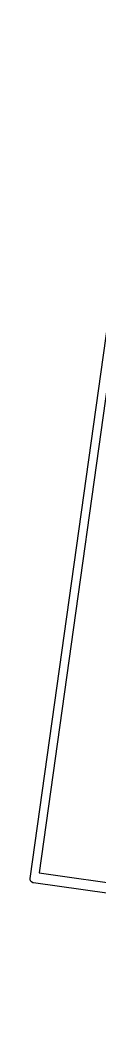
# Model space of a CAD drawing. Header units: millimetres. Extents: x 14 to 286, y -133 to -45.
# Drawn here: x 61.65 to 62.96, y -124.4 to -105.7 of the extents above; entities that cross this region are included whole.
import ezdxf

# ---------------------------------------------------------------- set-up
doc = ezdxf.new("R2010")
doc.units = ezdxf.units.MM
doc.layers.add('User.Drawings', color=9, linetype='CONTINUOUS', true_color=0xc2c2c2)

msp = doc.modelspace()

# ---------------------------------------------------------------- linework, layer by layer
at = {"layer": 'User.Drawings', "linetype": 'CONTINUOUS'}
for p, q in [((61.654903, -121.675842), (64.286013, -102.954514)), ((64.431793, -102.995026), (61.820907, -121.572448)), ((61.820907, -121.572448), (80.510833, -124.199146)), ((61.654293, -121.690532), (61.654903, -121.675842)), ((61.661621, -121.718864), (61.654293, -121.690532)), ((61.679232, -121.742234), (61.661621, -121.718864)), ((61.704446, -121.757087), (61.679232, -121.742234)), ((61.718735, -121.76055), (61.704446, -121.757087)), ((80.52655, -124.403815), (61.718735, -121.76055))]:
    msp.add_line(p, q, dxfattribs=at)

doc.saveas('drawing.dxf')
